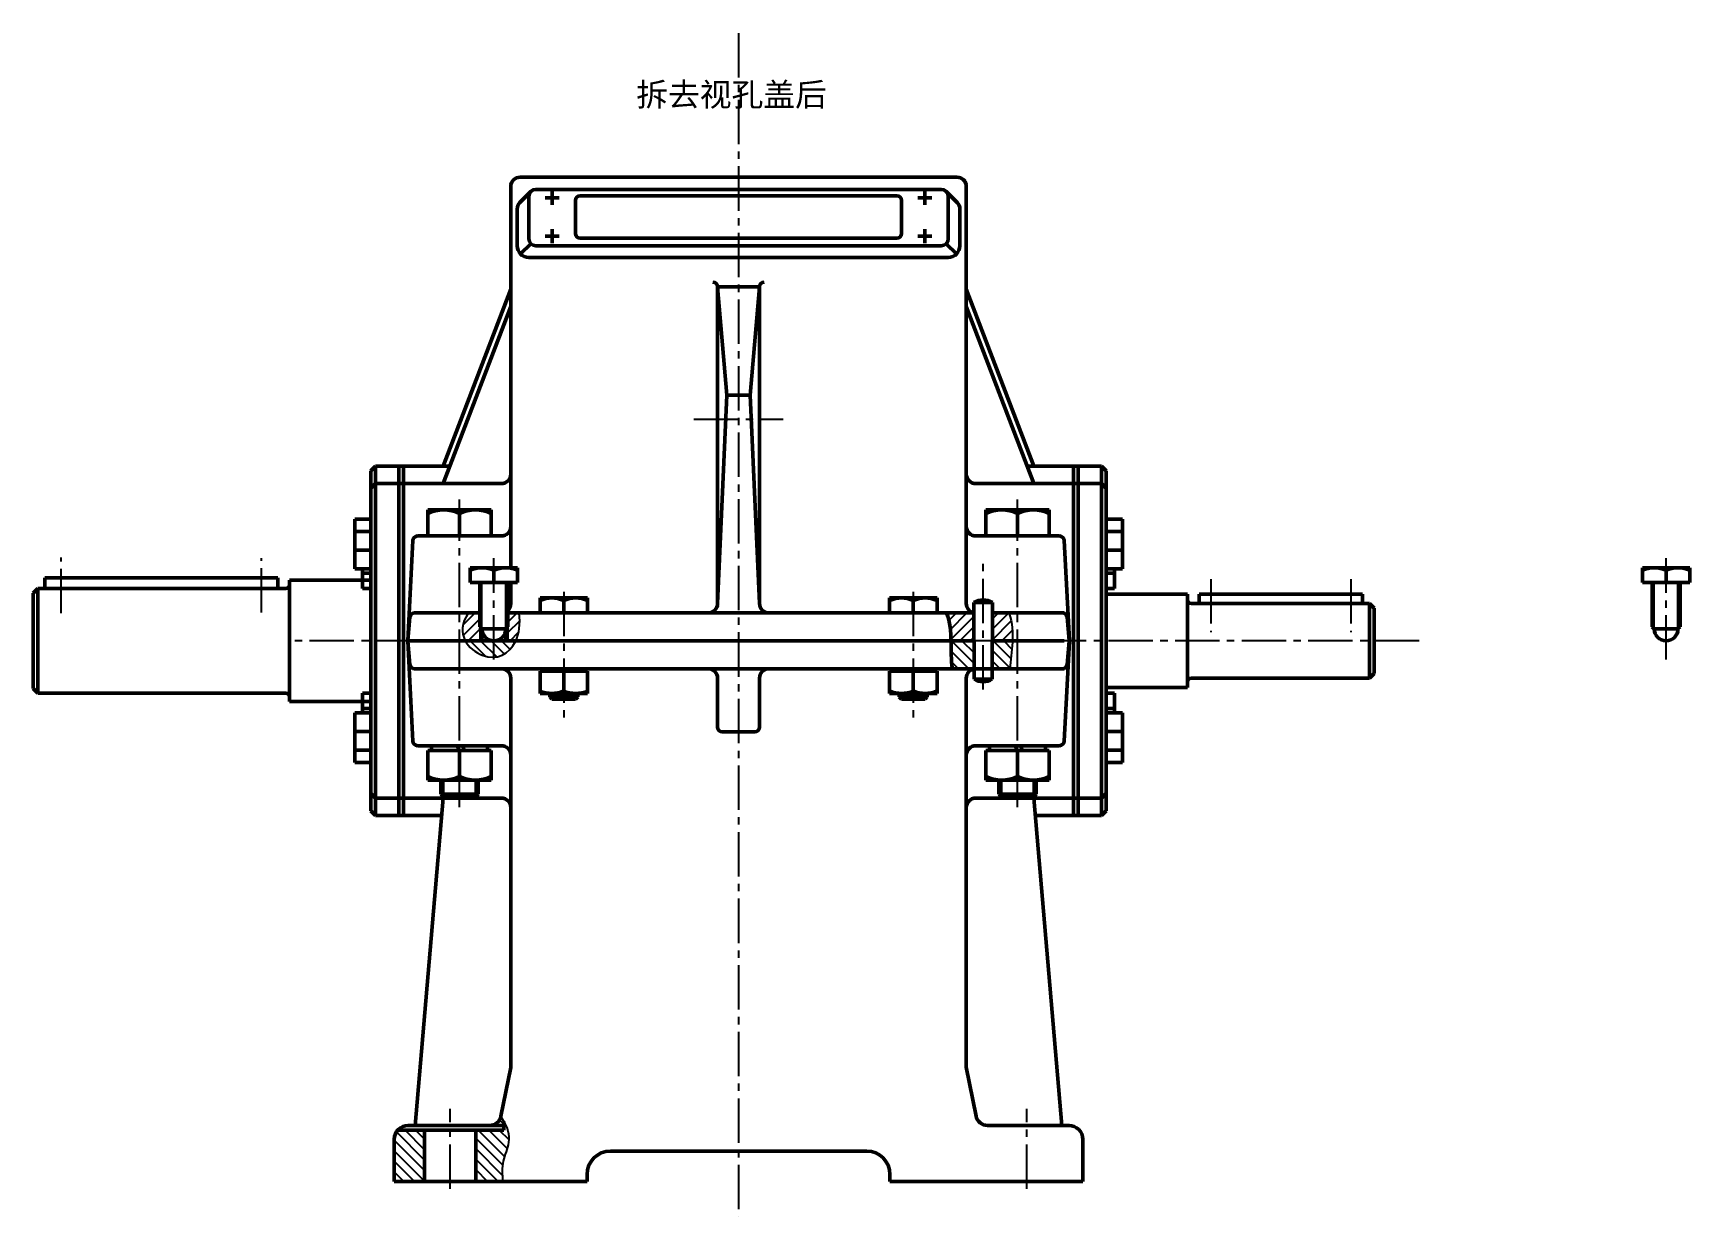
# Model space of a CAD drawing. Header units: millimetres. Extents: x -3078 to 425, y -739 to 825.
# Drawn here: x -286 to 425, y 284 to 792 of the extents above; entities that cross this region are included whole.
import ezdxf

# ---------------------------------------------------------------- set-up
doc = ezdxf.new("R2010")
doc.units = ezdxf.units.MM
doc.linetypes.add('CENTER2', pattern=[28.575, 19.05, -3.175, 3.175, -3.175])
doc.layers.add('中心线', color=1, linetype='CENTER2')
doc.layers.add('细实线', color=7, linetype='Continuous')
doc.layers.add('粗实线', color=7, linetype='Continuous', lineweight=50)
doc.styles.get("Standard").update_dxf_attribs({"font": 'arial.ttf'})
pattern_1 = [(135, (-1288.5736, 338.197), (-2.245064, -2.245064), [])]
pattern_2 = [(45, (-1288.5736, 338.197), (-2.245064, 2.245064), [])]

msp = doc.modelspace()

# ---------------------------------------------------------------- hatches: boundary and pattern name
at = {"layer": '细实线'}
h = msp.add_hatch(dxfattribs=at)
h.set_pattern_fill('ANSI31', color=256)
h.set_pattern_definition(pattern_2)
edge = h.paths.add_edge_path()
edge.add_line((-94.0988, 536.8521), (-94.0988, 542.8521))
edge.add_line((-94.0988, 542.8521), (-99.0467, 542.8521))
edge.add_spline(control_points=[(-99.0467, 542.8521), (-102.2481, 538.1232), (-102.0578, 534.0218), (-100.3482, 530.8521)], knot_values=[0.11115234, 0.11115234, 0.11115234, 0.11115234, 0.56968515, 0.56968515, 0.56968515, 0.56968515], degree=3, periodic=0)
edge.add_line((-100.3482, 530.8521), (-94.0988, 530.8521))
edge.add_line((-94.0988, 530.8521), (-94.0988, 536.8521))
edge = h.paths.add_edge_path()
edge.add_spline(control_points=[(-78.7562, 530.8521), (-77.1758, 534.1433), (-76.6251, 538.1816), (-77.2125, 542.8521)], knot_values=[2.01723237, 2.01723237, 2.01723237, 2.01723237, 2.64449308, 2.64449308, 2.64449308, 2.64449308], degree=3, periodic=0)
edge.add_line((-77.2125, 542.8521), (-82.0988, 542.8521))
edge.add_line((-82.0988, 542.8521), (-82.0988, 536.8521))
edge.add_line((-82.0988, 536.8521), (-82.0988, 530.8521))
edge.add_line((-82.0988, 530.8521), (-78.7562, 530.8521))
h = msp.add_hatch(dxfattribs=at)
h.set_pattern_fill('ANSI31', color=256)
h.set_pattern_definition(pattern_2)
edge = h.paths.add_edge_path()
edge.add_line((117.9185, 542.8521), (106.1773, 542.8521))
edge.add_spline(control_points=[(106.1773, 542.8521), (107.7295, 538.836), (108.0439, 534.826), (108.1211, 530.8521)], knot_values=[0.15038713, 0.15038713, 0.15038713, 0.15038713, 0.44513152, 0.44513152, 0.44513152, 0.44513152], degree=3, periodic=0)
edge.add_line((108.1211, 530.8521), (117.9647, 530.8521))
edge.add_line((117.9647, 530.8521), (117.9185, 542.8521))
edge = h.paths.add_edge_path()
edge.add_spline(control_points=[(134.5107, 530.8521), (134.6909, 534.6525), (134.4416, 538.6428), (132.9135, 542.8521)], knot_values=[0.17560072, 0.17560072, 0.17560072, 0.17560072, 0.45420087, 0.45420087, 0.45420087, 0.45420087], degree=3, periodic=0)
edge.add_line((132.9135, 542.8521), (125.8839, 542.8521))
edge.add_line((125.8839, 542.8521), (125.8377, 530.8521))
edge.add_line((125.8377, 530.8521), (134.5107, 530.8521))
h = msp.add_hatch(dxfattribs=at)
h.set_pattern_fill('ANSI31', color=256, angle=90)
h.set_pattern_definition(pattern_1)
edge = h.paths.add_edge_path()
edge.add_line((-88.0988, 530.8521), (-100.3482, 530.8521))
edge.add_spline(control_points=[(-100.3482, 530.8521), (-98.7439, 527.8774), (-93.9138, 524.3415), (-89.6484, 523.6941), (-88.0988, 523.8006)], knot_values=[0.56968515, 0.56968515, 0.56968515, 0.56968515, 1, 1.27605491, 1.27605491, 1.27605491, 1.27605491], degree=3, periodic=0)
edge.add_line((-88.0988, 523.8006), (-88.0988, 530.8521))
edge = h.paths.add_edge_path()
edge.add_spline(control_points=[(-88.0988, 523.8006), (-84.035, 524.0798), (-80.7005, 526.897), (-78.7997, 530.7617), (-78.7562, 530.8521)], knot_values=[1.27605491, 1.27605491, 1.27605491, 1.27605491, 2, 2.01723237, 2.01723237, 2.01723237, 2.01723237], degree=3, periodic=0)
edge.add_line((-78.7562, 530.8521), (-88.0988, 530.8521))
edge.add_line((-88.0988, 530.8521), (-88.0988, 523.8006))
h = msp.add_hatch(dxfattribs=at)
h.set_pattern_fill('ANSI31', color=256, angle=90)
h.set_pattern_definition(pattern_1)
edge = h.paths.add_edge_path()
edge.add_line((117.9647, 530.8521), (108.1211, 530.8521))
edge.add_spline(control_points=[(108.1211, 530.8521), (108.1997, 526.8041), (108.0322, 522.7936), (108.6763, 518.8521)], knot_values=[0.44513152, 0.44513152, 0.44513152, 0.44513152, 0.74536124, 0.74536124, 0.74536124, 0.74536124], degree=3, periodic=0)
edge.add_line((108.6763, 518.8521), (118.0109, 518.8521))
edge.add_line((118.0109, 518.8521), (117.9647, 530.8521))
edge = h.paths.add_edge_path()
edge.add_spline(control_points=[(133.4855, 518.8521), (133.581, 522.6445), (134.3107, 526.6312), (134.5107, 530.8521)], knot_values=[0.45420087, 0.45420087, 0.45420087, 0.45420087, 0.76362351, 0.76362351, 0.76362351, 0.76362351], degree=3, periodic=0)
edge.add_line((134.5107, 530.8521), (125.8377, 530.8521))
edge.add_line((125.8377, 530.8521), (125.7915, 518.8521))
edge.add_line((125.7915, 518.8521), (133.4855, 518.8521))
h = msp.add_hatch(dxfattribs=at)
h.set_pattern_fill('ANSI31', color=256, angle=90)
h.set_pattern_definition(pattern_1)
h.paths.add_polyline_path([(-117.8488, 320.8521), (-129.321, 320.8521, 0.18448309), (-130.8488, 316.8521), (-130.8488, 298.8521), (-117.8488, 298.8521)])
edge = h.paths.add_edge_path()
edge.add_spline(control_points=[(-84.2498, 298.8521), (-84.6052, 301.7008), (-84.9667, 310.7475), (-78.9035, 317.435), (-85.0966, 326.6414)], knot_values=[0.20969517, 0.20969517, 0.20969517, 0.20969517, 0.61134736, 1.40165219, 1.40165219, 1.40165219, 1.40165219], degree=3, periodic=0)
edge.add_arc((-89.9478, 327.8521), 5, 270, 345.9870053, ccw=False)
edge.add_line((-89.9478, 322.8521), (-83.8488, 322.8296))
edge.add_line((-83.8488, 322.8296), (-83.8488, 320.8521))
edge.add_line((-83.8488, 320.8521), (-95.8488, 320.8521))
edge.add_line((-95.8488, 320.8521), (-95.8488, 298.8521))
edge.add_line((-95.8488, 298.8521), (-84.2498, 298.8521))

# ---------------------------------------------------------------- linework, layer by layer
at = {"layer": '中心线'}
for p, q in [((16.9012, 791.6852), (16.9012, 283.6164)), ((-2.2348, 626.0357), (36.0372, 626.0357)), ((-102.8488, 459.5261), (-102.8488, 591.5087)), ((136.6512, 459.5261), (136.6512, 591.5087)), ((-273.8488, 542.6822), (-273.8488, 566.5682)), ((-187.8488, 543.0381), (-187.8488, 566.3431)), ((-88.0988, 522.8242), (-88.0988, 566.2878)), ((121.9012, 509.9026), (121.9012, 565.6021)), ((415.0118, 522.8242), (415.0118, 566.2878)), ((219.6512, 557.3862), (219.6512, 534.5436)), ((279.6512, 557.3862), (279.6512, 534.5436)), ((-58.0988, 551.8946), (-58.0988, 496.3267)), ((91.9012, 551.8946), (91.9012, 496.3267)), ((309.0512, 530.8521), (-173.7114, 530.8521)), ((-106.8488, 295.6955), (-106.8488, 330.0446)), ((140.6512, 295.6955), (140.6512, 330.0446))]:
    msp.add_line(p, q, dxfattribs=at)
at = {"layer": '粗实线'}
for p, q in [((-80.8488, 562.2521), (-80.8488, 725.8521)), ((-76.8488, 729.8521), (16.9012, 729.8521)), ((110.6512, 729.8521), (16.9012, 729.8521)), ((114.6512, 546.8367), (114.6512, 725.8521)), ((-72.2201, 723.7319), (-76.9272, 719.0248)), ((-73.0988, 721.6106), (-73.0988, 703.4431)), ((103.9012, 724.6106), (-70.0988, 724.6106)), ((-63.0988, 721.0119), (-66.0988, 721.0119)), ((-63.0988, 721.0119), (-63.0988, 724.0119)), ((-63.0988, 721.0119), (-60.0988, 721.0119)), ((-63.0988, 721.0119), (-63.0988, 718.0119)), ((-53.0988, 719.8835), (-53.0988, 705.6932)), ((84.9012, 721.8835), (-51.0988, 721.8835)), ((86.9012, 705.6932), (86.9012, 719.8835)), ((96.9012, 721.0119), (93.9012, 721.0119)), ((96.9012, 721.0119), (96.9012, 724.0119)), ((96.9012, 721.0119), (99.9012, 721.0119)), ((96.9012, 721.0119), (96.9012, 718.0119)), ((106.0225, 723.7319), (110.7296, 719.0248)), ((106.9012, 703.4431), (106.9012, 721.6106)), ((-78.0988, 700.4431), (-78.0988, 716.1964)), ((111.9012, 700.4431), (111.9012, 716.1964)), ((-73.0988, 704.4431), (-73.0988, 704.4431)), ((-73.0988, 704.4431), (-73.0988, 704.4431)), ((-63.0988, 704.5648), (-66.0988, 704.5648)), ((-63.0988, 704.5648), (-63.0988, 707.5648)), ((-63.0988, 704.5648), (-60.0988, 704.5648)), ((-63.0988, 704.5648), (-63.0988, 701.5648)), ((96.9012, 704.5648), (93.9012, 704.5648)), ((96.9012, 704.5648), (96.9012, 707.5648)), ((96.9012, 704.5648), (99.9012, 704.5648)), ((96.9012, 704.5648), (96.9012, 701.5648)), ((-78.0988, 699.4431), (-78.0988, 699.4431)), ((-72.2201, 701.3218), (-76.6343, 696.9076)), ((-70.0988, 700.4431), (16.9012, 700.4431)), ((-51.0988, 703.6932), (16.9012, 703.6932)), ((16.9012, 703.6932), (84.9012, 703.6932)), ((16.9012, 700.4431), (103.9012, 700.4431)), ((106.0225, 701.3218), (110.4367, 696.9076)), ((-73.0988, 695.4431), (106.9012, 695.4431)), ((25.9012, 682.8534), (7.9012, 682.8534)), ((7.9012, 682.8534), (7.9012, 546.8521)), ((11.9012, 636.2671), (7.9012, 682.8534)), ((21.9012, 636.2671), (25.9012, 682.8534)), ((25.9012, 546.8521), (25.9012, 682.8534)), ((25.9012, 682.8534), (25.9012, 682.8534)), ((27.9012, 684.8534), (27.9012, 684.8534)), ((-80.8488, 681.8521), (-109.8488, 605.8521)), ((114.6512, 681.8521), (143.6512, 605.8521)), ((-109.8488, 598.3521), (-80.8488, 674.3521)), ((143.6512, 598.3521), (114.6512, 674.3521)), ((11.9012, 636.2671), (7.9012, 546.8521)), ((16.9012, 636.2671), (11.9012, 636.2671)), ((16.9012, 636.2671), (21.9012, 636.2671)), ((21.9012, 636.2671), (25.9012, 546.8521)), ((-140.9323, 603.8522), (-138.9546, 605.8521)), ((-128.8488, 605.8521), (-138.9546, 605.8521)), ((-138.9546, 605.8521), (-138.8488, 598.3521)), ((-106.987, 605.8521), (-128.8488, 605.8521)), ((-128.8488, 605.8521), (-128.8488, 598.3521)), ((-126.8488, 598.3521), (-126.8488, 605.8521)), ((140.7893, 605.8521), (162.6512, 605.8521)), ((160.6512, 598.3521), (160.6512, 605.8521)), ((162.6512, 605.8521), (162.6512, 598.3521)), ((162.6512, 605.8521), (172.757, 605.8521)), ((172.757, 605.8521), (172.6512, 598.3521)), ((174.7347, 603.8522), (172.757, 605.8521)), ((-140.9323, 603.8522), (-140.8488, 596.3521)), ((-140.8488, 596.3521), (-138.8488, 598.3521)), ((-128.8488, 598.3521), (-138.8488, 598.3521)), ((-138.8488, 463.3521), (-138.8488, 598.3521)), ((-126.8488, 598.3521), (-128.8488, 598.3521)), ((-128.8488, 598.3521), (-128.8488, 463.3521)), ((-84.8488, 598.3521), (-126.8488, 598.3521)), ((-126.8488, 598.3521), (-126.8488, 463.3521)), ((-84.8488, 598.3521), (-109.8488, 598.3521)), ((118.6512, 598.3521), (160.6512, 598.3521)), ((118.6512, 598.3521), (143.6512, 598.3521)), ((160.6512, 598.3521), (160.6512, 463.3521)), ((160.6512, 598.3521), (162.6512, 598.3521)), ((162.6512, 598.3521), (162.6512, 463.3521)), ((162.6512, 598.3521), (172.6512, 598.3521)), ((174.6512, 596.3521), (172.6512, 598.3521)), ((172.6512, 463.3521), (172.6512, 598.3521)), ((174.7347, 603.8522), (174.6512, 596.3521)), ((-140.8488, 596.3521), (-140.8488, 465.3521)), ((174.6512, 596.3521), (174.6512, 465.3521)), ((-116.4488, 587.0521), (-89.2488, 587.0521)), ((-116.4488, 575.8521), (-116.4488, 587.0521)), ((-102.8488, 587.0521), (-102.8488, 575.8521)), ((-102.8488, 587.0521), (-89.2488, 587.0521)), ((-89.2488, 587.0521), (-89.2488, 575.8521)), ((150.2512, 587.0521), (123.0512, 587.0521)), ((123.0512, 587.0521), (123.0512, 575.8521)), ((136.6512, 587.0521), (123.0512, 587.0521)), ((136.6512, 587.0521), (136.6512, 575.8521)), ((150.2512, 575.8521), (150.2512, 587.0521)), ((-140.8488, 583.0462), (-147.8488, 583.0462)), ((-147.8488, 583.0462), (-147.8488, 577.7429)), ((-140.8488, 577.7429), (-147.8488, 577.7429)), ((-147.8488, 577.7429), (-147.8488, 561.7429)), ((174.6512, 583.0462), (181.6512, 583.0462)), ((174.6512, 577.7429), (181.6512, 577.7429)), ((181.6512, 583.0462), (181.6512, 577.7429)), ((181.6512, 577.7429), (181.6512, 561.7429)), ((-140.8488, 569.7429), (-147.8488, 569.7429)), ((-122.8488, 573.8521), (-125.0969, 530.9567)), ((-120.8488, 575.8521), (-84.8488, 575.8521)), ((-89.2488, 575.8521), (-116.4488, 575.8521)), ((-102.8488, 575.8521), (-90.8488, 575.8521)), ((154.6512, 575.8521), (118.6512, 575.8521)), ((123.0512, 575.8521), (150.2512, 575.8521)), ((136.6512, 575.8521), (124.6512, 575.8521)), ((156.6512, 573.8521), (158.8992, 530.9567)), ((174.6512, 569.7429), (181.6512, 569.7429)), ((-147.8488, 561.7429), (-140.8488, 561.7429)), ((-144.4488, 553.3435), (-144.4488, 561.7429)), ((-98.2988, 562.2521), (-77.8988, 562.2521)), ((-98.2988, 555.8521), (-98.2988, 562.2521)), ((-88.0988, 562.2521), (-88.0988, 555.8521)), ((-88.0988, 562.2521), (-77.8988, 562.2521)), ((-77.8988, 562.2521), (-77.8988, 555.8521)), ((181.6512, 561.7429), (174.6512, 561.7429)), ((178.2512, 553.3435), (178.2512, 561.7429)), ((404.8118, 562.2521), (425.2118, 562.2521)), ((404.8118, 555.8521), (404.8118, 562.2521)), ((415.0118, 562.2521), (415.0118, 555.8521)), ((415.0118, 562.2521), (425.2118, 562.2521)), ((425.2118, 562.2521), (425.2118, 555.8521)), ((-180.8488, 557.8521), (-280.8488, 557.8521)), ((-280.8488, 557.8521), (-280.8488, 553.3521)), ((-180.8488, 553.3521), (-180.8488, 557.8521)), ((-175.8488, 554.9521), (-175.8488, 556.8521)), ((-175.8488, 556.8521), (-175.8488, 504.8521)), ((-175.8488, 504.8521), (-175.8488, 556.8521)), ((-175.8488, 556.8521), (-140.8488, 556.8521)), ((-144.4488, 559.8435), (-140.8488, 559.8435)), ((-140.8488, 504.8521), (-140.8488, 556.8521)), ((-77.8988, 555.8521), (-98.2988, 555.8521)), ((-94.0988, 536.8521), (-94.0988, 555.8521)), ((-88.0988, 555.8521), (-82.0988, 555.8521)), ((-82.0988, 555.8521), (-82.0988, 536.8521)), ((-80.8488, 546.8521), (-80.8488, 555.8521)), ((178.2512, 559.8435), (174.6512, 559.8435)), ((425.2118, 555.8521), (404.8118, 555.8521)), ((409.0118, 536.8521), (409.0118, 555.8521)), ((415.0118, 555.8521), (421.0118, 555.8521)), ((421.0118, 555.8521), (421.0118, 536.8521)), ((-283.8488, 553.3521), (-285.8488, 551.3521)), ((-285.8488, 510.3521), (-285.8488, 551.3521)), ((-283.8488, 553.3521), (-177.4488, 553.3521)), ((-283.8488, 553.3521), (-283.8488, 508.3521)), ((-140.8488, 553.3435), (-144.4488, 553.3435)), ((-68.2988, 549.2521), (-47.8988, 549.2521)), ((-68.2988, 542.8521), (-68.2988, 549.2521)), ((-58.0988, 549.2521), (-58.0988, 542.8521)), ((-58.0988, 549.2521), (-47.8988, 549.2521)), ((-47.8988, 549.2521), (-47.8988, 542.8521)), ((102.1012, 549.2521), (81.7012, 549.2521)), ((81.7012, 549.2521), (81.7012, 542.8521)), ((91.9012, 549.2521), (81.7012, 549.2521)), ((91.9012, 549.2521), (91.9012, 542.8521)), ((102.1012, 542.8521), (102.1012, 549.2521)), ((174.6512, 553.3435), (178.2512, 553.3435)), ((209.6512, 550.8521), (174.6512, 550.8521)), ((174.6512, 550.8521), (174.6512, 510.8521)), ((209.6512, 548.4521), (209.6512, 550.8521)), ((209.6512, 510.8521), (209.6512, 550.8521)), ((284.6512, 550.8521), (214.6512, 550.8521)), ((214.6512, 550.8521), (214.6512, 546.8521)), ((284.6512, 546.8521), (284.6512, 550.8521)), ((-125.0768, 530.9558), (-124.1054, 541.0438)), ((-122.1146, 542.8521), (-94.0988, 542.8521)), ((-47.8988, 542.8521), (-82.0988, 542.8521)), ((-46.0988, 542.8521), (-70.0988, 542.8521)), ((117.9185, 542.8521), (-47.8988, 542.8521)), ((3.9012, 542.8521), (0.4017, 542.8521)), ((16.9012, 542.8521), (25.9012, 542.8521)), ((29.9012, 542.8521), (37.8624, 542.8521)), ((79.9012, 542.8521), (103.9012, 542.8521)), ((81.7012, 542.8521), (102.1012, 542.8521)), ((125.9012, 547.3521), (117.9012, 547.3521)), ((117.9012, 547.3521), (118.0282, 514.3521)), ((125.9012, 547.3521), (125.7742, 514.3521)), ((156.6512, 542.8521), (125.8839, 542.8521)), ((158.8792, 530.9558), (157.9078, 541.0438)), ((287.6512, 546.8521), (211.2512, 546.8521)), ((287.6512, 546.8521), (289.6512, 544.8521)), ((287.6512, 546.8521), (287.6512, 514.8521)), ((289.6512, 516.8521), (289.6512, 544.8521)), ((-93.1988, 535.9521), (-94.0988, 536.8521)), ((-93.1988, 535.9521), (-82.9988, 535.9521)), ((-93.1988, 535.9521), (-93.1988, 530.8521)), ((-82.9988, 535.9521), (-82.0988, 536.8521)), ((-82.9988, 535.9521), (-82.9988, 530.8521)), ((409.9118, 535.9521), (409.0118, 536.8521)), ((409.9118, 535.9521), (420.1118, 535.9521)), ((420.1118, 535.9521), (421.0118, 536.8521)), ((117.9647, 530.8521), (-125.0996, 530.8521)), ((-122.8488, 487.8521), (-125.0969, 530.7474)), ((-125.0768, 530.7484), (-124.1054, 520.6604)), ((156.6512, 530.8521), (125.8377, 530.8521)), ((156.6512, 487.8521), (158.8992, 530.7474)), ((158.8792, 530.7484), (157.9078, 520.6604)), ((-122.1146, 518.8521), (-58.6762, 518.8521)), ((-80.8488, 348.0501), (-80.8488, 514.8521)), ((-68.2988, 517.8521), (-47.8988, 517.8521)), ((-68.2988, 508.2521), (-68.2988, 517.8521)), ((-67.0988, 517.8521), (-67.0988, 518.8521)), ((-67.0988, 517.8521), (-49.0988, 517.8521)), ((-67.0988, 517.8521), (-49.0988, 517.8521)), ((156.6512, 518.8521), (-58.6762, 518.8521)), ((-58.6762, 518.8521), (-58.0988, 517.8521)), ((-58.0988, 517.8521), (-58.0988, 508.2521)), ((-58.0988, 517.8521), (-47.8988, 517.8521)), ((-56.9441, 518.8521), (-56.3668, 517.8521)), ((-49.0988, 518.8521), (-49.0988, 517.8521)), ((-47.8988, 517.8521), (-47.8988, 508.2521)), ((3.9012, 518.8521), (-2.6758, 518.8521)), ((7.9012, 493.8521), (7.9012, 514.8521)), ((25.9012, 493.8521), (25.9012, 514.8521)), ((29.9012, 518.8521), (47.396, 518.8521)), ((102.1012, 517.8521), (81.7012, 517.8521)), ((81.7012, 517.8521), (81.7012, 508.2521)), ((91.9012, 517.8521), (81.7012, 517.8521)), ((82.9012, 518.8521), (82.9012, 517.8521)), ((100.9012, 517.8521), (82.9012, 517.8521)), ((100.9012, 517.8521), (82.9012, 517.8521)), ((91.3238, 518.8521), (91.9012, 517.8521)), ((91.9012, 517.8521), (91.9012, 508.2521)), ((93.0559, 518.8521), (93.6332, 517.8521)), ((100.9012, 517.8521), (100.9012, 518.8521)), ((102.1012, 508.2521), (102.1012, 517.8521)), ((114.6512, 347.8521), (114.6512, 514.8521)), ((125.7742, 514.3521), (118.0282, 514.3521)), ((209.6512, 510.8521), (209.6512, 513.2521)), ((287.6512, 514.8521), (211.2512, 514.8521)), ((287.6512, 514.8521), (289.6512, 516.8521)), ((-283.8488, 508.3521), (-285.8488, 510.3521)), ((-177.4488, 508.3521), (-283.8488, 508.3521)), ((-175.8488, 504.8521), (-175.8488, 506.7521)), ((-140.8488, 508.3607), (-144.4488, 508.3607)), ((-144.4488, 508.3607), (-144.4488, 499.9612)), ((-68.2988, 508.2521), (-47.8988, 508.2521)), ((-64.0988, 506.7521), (-64.0988, 508.2521)), ((-63.1988, 505.8521), (-64.0988, 506.7521)), ((-52.0988, 506.7521), (-64.0988, 506.7521)), ((-58.0988, 505.8521), (-63.1988, 505.8521)), ((-58.0988, 505.8521), (-52.9988, 505.8521)), ((-52.9988, 505.8521), (-52.0988, 506.7521)), ((-52.0988, 506.7521), (-52.0988, 508.2521)), ((102.1012, 508.2521), (81.7012, 508.2521)), ((85.9012, 506.7521), (85.9012, 508.2521)), ((86.8012, 505.8521), (85.9012, 506.7521)), ((85.9012, 506.7521), (97.9012, 506.7521)), ((91.9012, 505.8521), (86.8012, 505.8521)), ((91.9012, 505.8521), (97.0012, 505.8521)), ((97.0012, 505.8521), (97.9012, 506.7521)), ((97.9012, 506.7521), (97.9012, 508.2521)), ((174.6512, 510.8521), (209.6512, 510.8521)), ((174.6512, 508.3607), (178.2512, 508.3607)), ((178.2512, 508.3607), (178.2512, 499.9612)), ((-140.8488, 504.8521), (-175.8488, 504.8521)), ((-147.8488, 483.9612), (-147.8488, 499.9612)), ((-147.8488, 499.9612), (-140.8488, 499.9612)), ((-144.4488, 501.8607), (-140.8488, 501.8607)), ((178.2512, 501.8607), (174.6512, 501.8607)), ((181.6512, 499.9612), (174.6512, 499.9612)), ((181.6512, 483.9612), (181.6512, 499.9612)), ((-140.8488, 491.9612), (-147.8488, 491.9612)), ((16.9012, 491.8521), (9.9012, 491.8521)), ((16.9012, 491.8521), (23.9012, 491.8521)), ((174.6512, 491.9612), (181.6512, 491.9612)), ((-140.8488, 483.9612), (-147.8488, 483.9612)), ((-147.8488, 478.6579), (-147.8488, 483.9612)), ((-84.8488, 485.8521), (-120.8488, 485.8521)), ((-116.4488, 483.8521), (-89.2488, 483.8521)), ((-116.4488, 471.0521), (-116.4488, 483.8521)), ((-90.8488, 485.8521), (-114.8488, 485.8521)), ((-114.8488, 485.8521), (-114.8488, 483.8521)), ((-114.8488, 483.8521), (-90.8488, 483.8521)), ((-114.8488, 483.8521), (-90.8488, 483.8521)), ((-104.0035, 485.8521), (-102.8488, 483.8521)), ((-102.8488, 483.8521), (-102.8488, 471.0521)), ((-102.8488, 483.8521), (-89.2488, 483.8521)), ((-101.6941, 485.8521), (-100.5394, 483.8521)), ((-90.8488, 483.8521), (-90.8488, 485.8521)), ((-89.2488, 483.8521), (-89.2488, 471.0521)), ((118.6512, 485.8521), (154.6512, 485.8521)), ((150.2512, 483.8521), (123.0512, 483.8521)), ((123.0512, 483.8521), (123.0512, 471.0521)), ((136.6512, 483.8521), (123.0512, 483.8521)), ((124.6512, 485.8521), (148.6512, 485.8521)), ((124.6512, 483.8521), (124.6512, 485.8521)), ((148.6512, 483.8521), (124.6512, 483.8521)), ((148.6512, 483.8521), (124.6512, 483.8521)), ((135.4965, 485.8521), (136.6512, 483.8521)), ((136.6512, 483.8521), (136.6512, 471.0521)), ((137.8059, 485.8521), (138.9606, 483.8521)), ((148.6512, 485.8521), (148.6512, 483.8521)), ((150.2512, 471.0521), (150.2512, 483.8521)), ((174.6512, 483.9612), (181.6512, 483.9612)), ((181.6512, 478.6579), (181.6512, 483.9612)), ((-140.8488, 478.6579), (-147.8488, 478.6579)), ((174.6512, 478.6579), (181.6512, 478.6579)), ((-116.4488, 471.0521), (-89.2488, 471.0521)), ((-110.8488, 471.0521), (-110.8488, 465.0521)), ((-94.8488, 465.0521), (-94.8488, 471.0521)), ((150.2512, 471.0521), (123.0512, 471.0521)), ((128.6512, 465.0521), (128.6512, 471.0521)), ((144.6512, 471.0521), (144.6512, 465.0521)), ((-140.9323, 457.852), (-140.8488, 465.3521)), ((-138.8488, 463.3521), (-140.8488, 465.3521)), ((-138.9546, 455.8521), (-138.8488, 463.3521)), ((-138.8488, 463.3521), (-84.8488, 463.3521)), ((-128.8488, 455.8521), (-128.8488, 463.3521)), ((-126.8488, 463.3521), (-126.8488, 455.8521)), ((-121.8488, 322.8521), (-109.8488, 463.3521)), ((-110.8488, 465.0521), (-109.6488, 463.8521)), ((-110.8488, 465.0521), (-94.8488, 465.0521)), ((-109.6488, 463.8521), (-96.0488, 463.8521)), ((-96.0488, 463.8521), (-94.8488, 465.0521)), ((172.6512, 463.3521), (118.6512, 463.3521)), ((129.8512, 463.8521), (128.6512, 465.0521)), ((144.6512, 465.0521), (128.6512, 465.0521)), ((143.4512, 463.8521), (129.8512, 463.8521)), ((144.6512, 465.0521), (143.4512, 463.8521)), ((155.6512, 322.8521), (143.6512, 463.3521)), ((160.6512, 463.3521), (160.6512, 455.8521)), ((162.6512, 455.8521), (162.6512, 463.3521)), ((172.6512, 463.3521), (174.6512, 465.3521)), ((172.757, 455.8521), (172.6512, 463.3521)), ((174.7347, 457.852), (174.6512, 465.3521)), ((-140.9323, 457.852), (-138.9546, 455.8521)), ((-128.8488, 455.8521), (-138.9546, 455.8521)), ((-138.9546, 455.8521), (-110.4894, 455.8521)), ((-110.4894, 455.8521), (-128.8488, 455.8521)), ((144.2918, 455.8521), (162.6512, 455.8521)), ((172.757, 455.8521), (144.2918, 455.8521)), ((162.6512, 455.8521), (172.757, 455.8521)), ((174.7347, 457.852), (172.757, 455.8521)), ((-80.8488, 348.0501), (-80.8488, 425.3228)), ((114.6512, 347.8521), (114.6512, 425.3228)), ((-80.8877, 347.6579), (-85.0449, 326.8715)), ((114.6512, 347.8521), (118.8473, 326.8715)), ((-83.8488, 320.8521), (-129.321, 320.8521)), ((-124.8488, 322.8521), (-89.9478, 322.8521)), ((-89.9478, 322.8521), (-121.8488, 322.8521)), ((-117.8488, 298.8521), (-117.8488, 320.8521)), ((-95.8488, 298.8521), (-95.8488, 320.8521)), ((-83.8488, 322.8296), (-89.9478, 322.8296)), ((-83.8488, 324.6098), (-83.8488, 320.8521)), ((158.887, 322.8521), (123.7502, 322.8521)), ((123.7502, 322.8521), (155.6512, 322.8521)), ((-130.8488, 298.8521), (-130.8488, 316.8521)), ((164.6512, 298.8521), (164.6512, 316.8521)), ((-38.0988, 311.8521), (16.9012, 311.8521)), ((71.9012, 311.8521), (16.9012, 311.8521)), ((-48.0988, 298.8521), (-130.8488, 298.8521)), ((-80.8488, 298.8521), (-130.8488, 298.8521)), ((-106.8488, 298.8521), (-117.8488, 298.8521)), ((-106.8488, 298.8521), (-95.8488, 298.8521)), ((-105.8488, 298.8521), (-82.8488, 298.8521)), ((-48.0988, 298.8521), (-48.0988, 301.8521)), ((81.9012, 298.8521), (81.9012, 301.8521)), ((81.9012, 298.8521), (164.6512, 298.8521))]:
    msp.add_line(p, q, dxfattribs=at)
for centre, radius, start, end in [((-76.8488, 725.8521), 4, 90, 180), ((110.6512, 725.8521), 4, 0, 90), ((-74.0988, 716.1964), 4, 135, 180), ((-70.0988, 721.6106), 3, 90, 180), ((-51.0988, 719.8835), 2, 90, 180), ((84.9012, 719.8835), 2, 0, 90), ((103.9012, 721.6106), 3, 0, 90), ((107.9012, 716.1964), 4, 0, 45), ((-51.0988, 705.6932), 2, 180, 270), ((84.9012, 705.6932), 2, 270, 0), ((-73.0988, 700.4431), 5, 180, 270), ((-70.0988, 703.4431), 3, 180, 270), ((103.9012, 703.4431), 3, 270, 0), ((106.9012, 700.4431), 5, 270, 0), ((5.9012, 682.8534), 2, 0, 90), ((27.9012, 682.8534), 2, 90, 180), ((-84.8488, 602.3521), 4, 270, 0), ((118.6512, 602.3521), 4, 180, 270), ((-109.6488, 571.0521), 16, 64.8493366, 115.1506634), ((-96.0488, 571.0521), 16, 64.8493366, 115.1506634), ((129.8512, 571.0521), 16, 64.8493366, 115.1506634), ((143.4512, 571.0521), 16, 64.8493366, 115.1506634), ((-84.8488, 579.8521), 4, 270, 0), ((118.6512, 579.8521), 4, 180, 270), ((-120.8488, 573.8521), 2, 90, 180), ((154.6512, 573.8521), 2, 0, 90), ((-93.1988, 550.2521), 12, 64.8493366, 115.1506634), ((-82.9988, 550.2521), 12, 64.8493366, 115.1506634), ((409.9118, 550.2521), 12, 64.8493366, 115.1506634), ((420.1118, 550.2521), 12, 64.8493366, 115.1506634), ((-177.4488, 554.9521), 1.6, 270, 0), ((-63.1988, 537.2521), 12, 64.8493366, 115.1506634), ((-52.9988, 537.2521), 12, 64.8493366, 115.1506634), ((86.8012, 537.2521), 12, 64.8493366, 115.1506634), ((97.0012, 537.2521), 12, 64.8493366, 115.1506634), ((121.9012, 539.8521), 8.5, 61.9275131, 118.0724869), ((211.2512, 548.4521), 1.6, 180, 270), ((-122.1146, 540.8521), 2, 90, 174.5), ((-84.8488, 546.8521), 4, 313.4325366, 0), ((3.9012, 546.8521), 4, 270, 0), ((29.9012, 546.8521), 4, 180, 270), ((118.6512, 546.8367), 4, 180, 259.4426129), ((155.917, 540.8521), 2, 5.5, 90), ((-88.0988, 535.9521), 5.1, 180, 0), ((415.0118, 535.9521), 5.1, 180, 0), ((-123.0996, 530.8521), 2, 177, 183), ((-122.1146, 520.8521), 2, 185.5, 270), ((155.917, 520.8521), 2, 270, 354.5), ((-84.8488, 514.8521), 4, 0, 90), ((3.9012, 514.8521), 4, 0, 90), ((29.9012, 514.8521), 4, 90, 180), ((118.6512, 514.8521), 4, 99.2084255, 180), ((121.9012, 521.3521), 8, 241.0449756, 298.9550244), ((211.2512, 513.2521), 1.6, 90, 180), ((-177.4488, 506.7521), 1.6, 0, 90), ((-63.1988, 520.2521), 12, 244.8493366, 295.1506634), ((-52.9988, 520.2521), 12, 244.8493366, 295.1506634), ((86.8012, 520.2521), 12, 244.8493366, 295.1506634), ((97.0012, 520.2521), 12, 244.8493366, 295.1506634), ((9.9012, 493.8521), 2, 180, 270), ((23.9012, 493.8521), 2, 270, 0), ((-120.8488, 487.8521), 2, 180, 270), ((-84.8488, 481.8521), 4, 0, 90), ((118.6512, 481.8521), 4, 90, 180), ((154.6512, 487.8521), 2, 270, 0), ((-109.6488, 487.0521), 16, 244.8493366, 295.1506634), ((-96.0488, 487.0521), 16, 244.8493366, 295.1506634), ((129.8512, 487.0521), 16, 244.8493366, 295.1506634), ((143.4512, 487.0521), 16, 244.8493366, 295.1506634), ((-84.8488, 459.3521), 4, 0, 90), ((118.6512, 459.3521), 4, 90, 180), ((-82.8488, 348.0501), 2, 348.6900675, 0), ((-124.8488, 316.8521), 6, 90, 180), ((-89.9478, 327.8521), 5, 270, 348.6900675), ((123.7502, 327.8521), 5, 191.3099325, 270), ((158.6512, 316.8521), 6, 0, 90), ((-38.0988, 301.8521), 10, 90, 180), ((71.9012, 301.8521), 10, 0, 90)]:
    msp.add_arc(centre, radius, start, end, dxfattribs=at)
msp.add_open_spline([(106.1773, 542.8521), (109.3107, 534.7453), (107.3998, 526.6631), (108.6763, 518.8521)], degree=3, dxfattribs=at)
at = {"layer": '细实线'}
for p, q in [((-93.1988, 535.9521), (-93.1988, 555.8521)), ((-82.9988, 535.9521), (-82.9988, 555.8521)), ((409.9118, 535.9521), (409.9118, 555.8521)), ((420.1118, 535.9521), (420.1118, 555.8521)), ((-94.0988, 536.8521), (-94.0988, 530.8521)), ((-82.0988, 536.8521), (-82.0988, 530.8521)), ((-63.1988, 505.8521), (-63.1988, 508.2521)), ((-52.9988, 505.8521), (-52.9988, 508.2521)), ((86.8012, 505.8521), (86.8012, 508.2521)), ((97.0012, 505.8521), (97.0012, 508.2521)), ((-109.6488, 463.8521), (-109.6488, 471.0521)), ((-96.0488, 463.8521), (-96.0488, 471.0521)), ((129.8512, 463.8521), (129.8512, 471.0521)), ((143.4512, 463.8521), (143.4512, 471.0521))]:
    msp.add_line(p, q, dxfattribs=at)
for points, knots in [([(-99.0467, 542.8521), (-105.2525, 533.6853), (-91.3568, 519.216), (-78.1347, 527.5116), (-76.609, 538.0533), (-77.2125, 542.8521)], [0.11115234, 0.11115234, 0.11115234, 0.11115234, 1, 2, 2.64449308, 2.64449308, 2.64449308, 2.64449308]), ([(-85.0966, 326.6414), (-78.9035, 317.435), (-84.9667, 310.7475), (-84.6052, 301.7008), (-84.2498, 298.8521)], [0.20969517, 0.20969517, 0.20969517, 0.20969517, 1, 1.40165219, 1.40165219, 1.40165219, 1.40165219])]:
    msp.add_open_spline(points, degree=3, knots=knots, dxfattribs=at)
msp.add_open_spline([(132.9135, 542.8521), (136.1388, 533.9679), (133.667, 526.0591), (133.4855, 518.8521)], degree=3, dxfattribs=at)

# ---------------------------------------------------------------- texts
at = {"layer": '粗实线', "insert": (-27.0233, 770.3187), "char_height": 10, "attachment_point": 1}
msp.add_mtext_dynamic_manual_height_columns('{\\fSimSun|b0|i0|c134|p2;拆去视孔盖后}', width=147.718944, gutter_width=12.5, heights=[0], dxfattribs=at)

doc.saveas('drawing.dxf')
